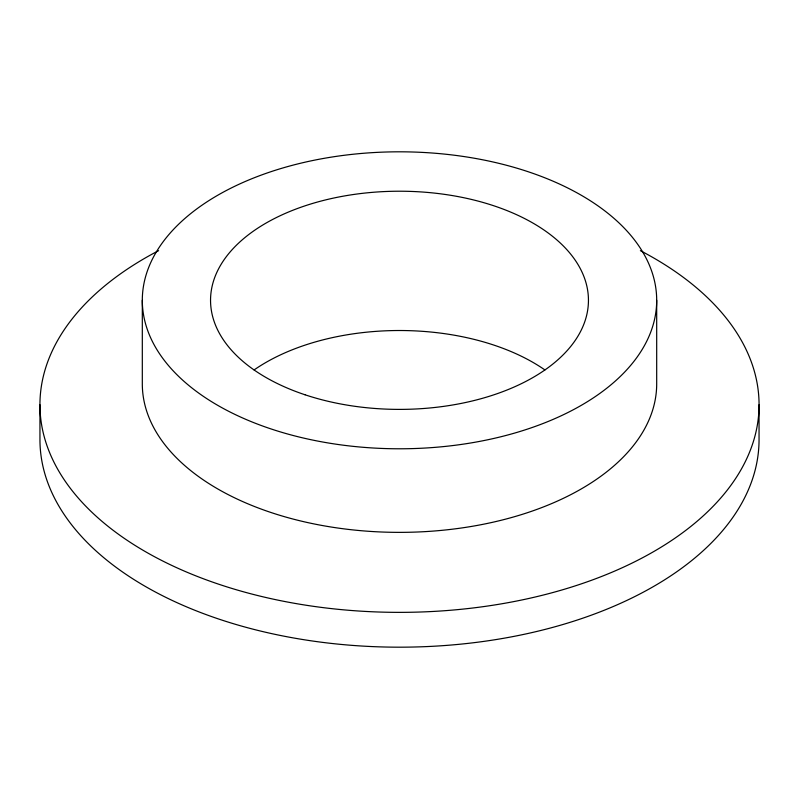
<?xml version="1.0" encoding="UTF-8"?>
<svg xmlns="http://www.w3.org/2000/svg" width="799" height="799" viewBox="0 0 799 799"><rect width="100%" height="100%" fill="white"/><g stroke="black" fill="none" stroke-linecap="round" stroke-linejoin="round"><path stroke-width="1.2" d="M759.05 404.773L759.05 439.6A359.55 207.58 0 0 1 399.5 647.18A359.55 207.58 0 0 1 39.95 439.6L39.95 404.773M656.688 300.304A257.188 148.484 0 0 1 270.911 428.893A257.188 148.484 0 0 1 270.911 171.705A257.188 148.484 0 0 1 656.688 300.304L656.688 383.88A257.188 148.484 0 0 1 399.5 532.364A257.188 148.484 0 0 1 142.312 383.88L142.312 300.304M254.102 369.937A188.944 109.083 0 0 1 544.898 369.937M640.379 250.656A359.55 207.58 0 0 1 658.046 549.033A359.55 207.58 0 0 1 140.954 549.033A359.55 207.58 0 0 1 158.621 250.656M305.028 394.776A188.944 109.083 0 0 0 588.444 300.304A188.944 109.083 0 0 0 305.028 205.832A188.944 109.083 0 0 0 305.028 394.776"/></g></svg>
